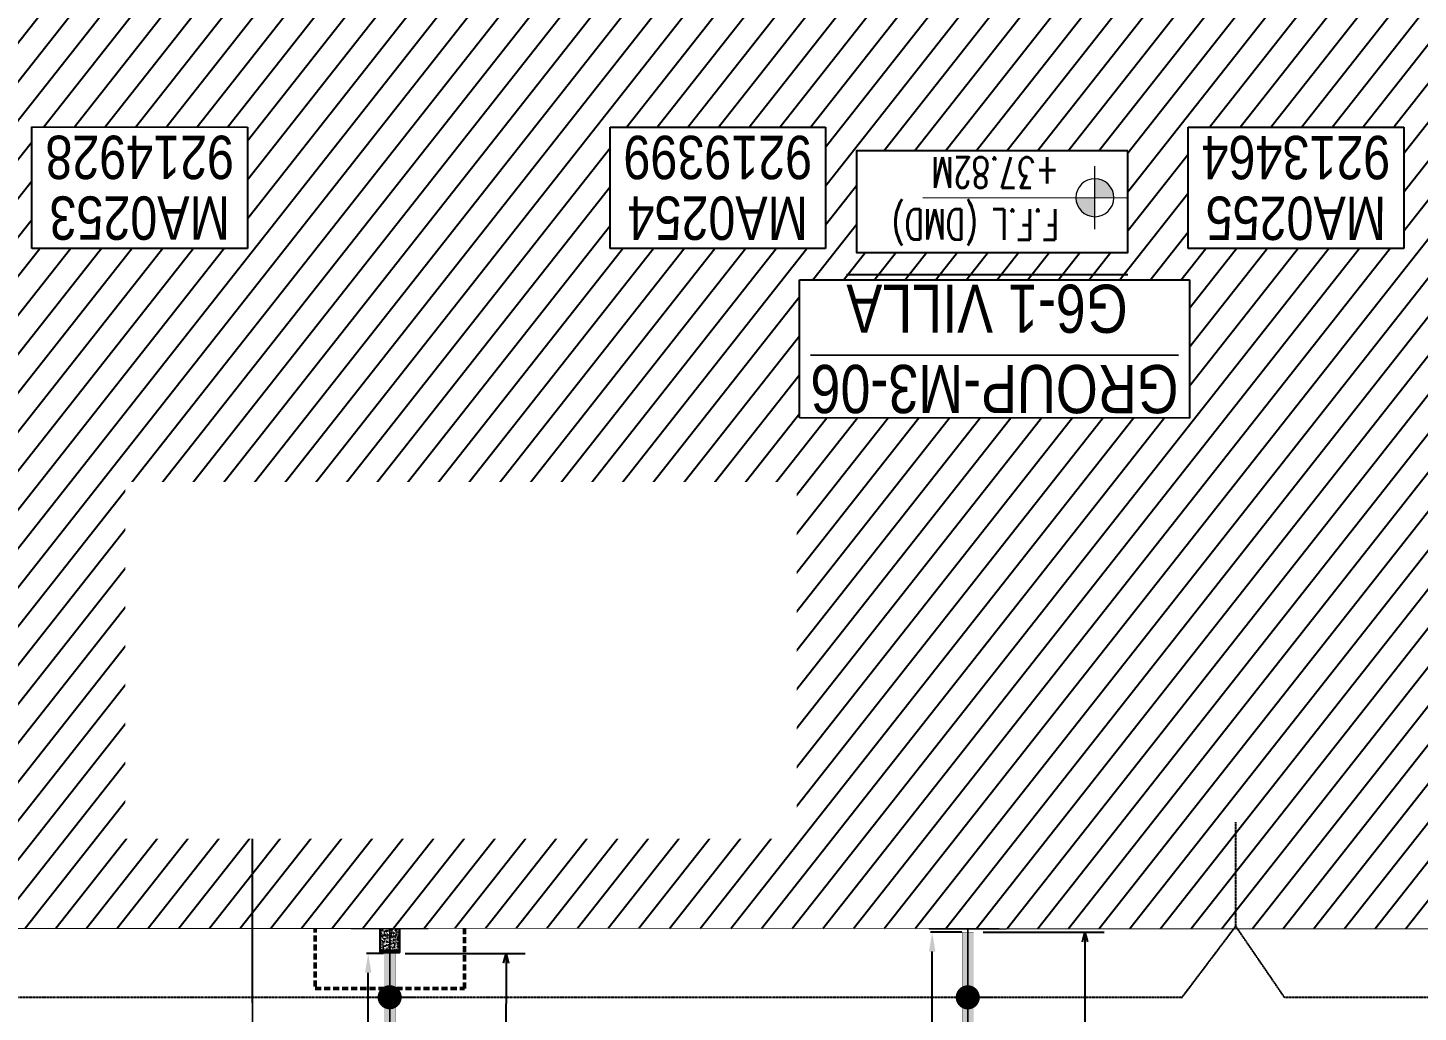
# Model space of a CAD drawing. Header units: centimetres. Extents: x -6122352 to 4157695, y -1694241 to 1947892.
# Drawn here: x 113450 to 127880, y -171113 to -160902 of the extents above; entities that cross this region are included whole.
import ezdxf
from ezdxf.xclip import XClip

# ---------------------------------------------------------------- set-up
doc = ezdxf.new("R2010")
doc.units = ezdxf.units.CM
doc.header["$MEASUREMENT"] = 0
doc.header["$XCLIPFRAME"] = 2
doc.header["$PDMODE"] = 66
doc.header["$PDSIZE"] = 100
for name, pattern in [('DASHED2', [0.375, 0.25, -0.125]), ('XR-AR-MID-SETTING OUT FOR MASTER$0$23585-XR-AR-MID-GROUND FLOOR$0$23261-XR-AR-SI-GF$0$HIDDEN', [0.375, 0.25, -0.125]), ('XR-AR-MID-SETTING OUT FOR MASTER$0$23585-XR-AR-MID-GROUND FLOOR$0$945-4P-1-101-GROUND FLOOR PLAN$0$XR-MIDDLE-GROUND FLOOR PLAN$0$HIDDEN', [9.525, 6.35, -3.175]), ('XR-AR-MID-SETTING OUT FOR MASTER$0$23585-XR-AR-MID-GROUND FLOOR$0$945-4P-1-101-GROUND FLOOR PLAN$0$XR-MIDDLE-GROUND FLOOR PLAN$0$HIDDEN2', [0.1875, 0.125, -0.0625])]:
    doc.linetypes.add(name, pattern=pattern)
for name, color, linetype, lineweight in [('23585-XR-AR-DAMAC PLOT LIMITS$0$1-Mid units', 41, 'Continuous', 5), ('@ Foundations', 4, 'DASHED2', 50), ('A-ANNO-TEXT', 3, 'Continuous', 25), ('XR-AR-MID-SETTING OUT FOR MASTER$0$23585-XR-AR-MID-GROUND FLOOR$0$$A-GLAZ-WNDO', 232, 'Continuous', 9), ('XR-AR-MID-SETTING OUT FOR MASTER$0$23585-XR-AR-MID-GROUND FLOOR$0$$A-WALL', 1, 'Continuous', 5), ('XR-AR-MID-SETTING OUT FOR MASTER$0$23585-XR-AR-MID-GROUND FLOOR$0$A-DOOR-FULL', 1, 'Continuous', 9), ('XR-AR-MID-SETTING OUT FOR MASTER$0$23585-XR-AR-MID-GROUND FLOOR$0$A-EQUP-KITN-PLAN', 202, 'Continuous', 9), ('XR-AR-MID-SETTING OUT FOR MASTER$0$23585-XR-AR-MID-GROUND FLOOR$0$A-FLOR-OVHD', 9, 'XR-AR-MID-SETTING OUT FOR MASTER$0$23585-XR-AR-MID-GROUND FLOOR$0$23261-XR-AR-SI-GF$0$HIDDEN', 15), ('XR-AR-MID-SETTING OUT FOR MASTER$0$23585-XR-AR-MID-GROUND FLOOR$0$A-GLAZ-SILL', 8, 'Continuous', 5), ('XR-AR-MID-SETTING OUT FOR MASTER$0$23585-XR-AR-MID-GROUND FLOOR$0$A-GLAZ-WNDO', 232, 'Continuous', 9), ('XR-AR-MID-SETTING OUT FOR MASTER$0$23585-XR-AR-MID-GROUND FLOOR$0$A-WALL', 7, 'Continuous', 30), ('XR-AR-MID-SETTING OUT FOR MASTER$0$23585-XR-AR-MID-GROUND FLOOR$0$A-WALL-FNSH', 9, 'Continuous', 5), ('XR-AR-MID-SETTING OUT FOR MASTER$0$23585-XR-AR-MID-GROUND FLOOR$0$S-COLS', 51, 'Continuous', 40), ('Xref group 33-41$0$36-TAGLVL', 23, 'Continuous', 9)]:
    doc.layers.add(name, color=color, linetype=linetype, lineweight=lineweight)
for name, color, linetype in [('@MI-REF LAYER', 7, 'Continuous'), ('@MI-TYPE-02', 6, 'Continuous'), ('B_TH_4', 7, 'Continuous'), ('XR-AR-MID-SETTING OUT FOR MASTER$0$23585-XR-AR-MID-GROUND FLOOR$0$A-Flor-Hral', 3, 'Continuous'), ('XR-AR-MID-SETTING OUT FOR MASTER$0$23585-XR-AR-MID-GROUND FLOOR$0$A-Flor-Strs', 1, 'Continuous'), ('XR-AR-MID-SETTING OUT FOR MASTER$0$23585-XR-AR-MID-GROUND FLOOR$0$G-SHAD-20', 251, 'Continuous'), ('XR-AR-MID-SETTING OUT FOR MASTER$0$23585-XR-AR-MID-GROUND FLOOR$0$GS-HATCH-FLOOR TILE', 251, 'Continuous'), ('Xref group 33-41$0$S-LEVELS', 2, 'Continuous'), ('Xref group 33-41$0$TYPICAL NEW PROFILE', 3, 'Continuous')]:
    doc.layers.add(name, color=color, linetype=linetype)
doc.styles.add('JWC 1.50MM', font='GOTHIC.TTF', dxfattribs={"width": 0.8, "height": 1.5})
doc.styles.add('Schueco-BEMSTIL', font='isocpeur.ttf', dxfattribs={"width": 0.9})
doc.styles.add('Xref group 33-41$0$1710 X BOUNDARY WALL OPTION 1$0$Ariel', font='arial.ttf', dxfattribs={"width": 0.8})
doc.styles.add('Xref group 33-41$0$DLT_TEXT', font='romans.shx', dxfattribs={"width": 0.7})
doc.styles.add('Xref group 33-41$0$Overall SOP Plan$0$LAC-609-NG10-1-XREF-GRID-125SC$0$GRID-DIM-NO', font='arial.ttf', dxfattribs={"width": 0.8})
doc.dimstyles.new('JWC - 1.5', dxfattribs={"dimtxt": 1.5, "dimasz": 2, "dimexe": 0.18, "dimexo": 0.06, "dimgap": 0.09, "dimtad": 1, "dimtoh": 1, "dimdec": 0, "dimzin": 0, "dimdsep": 46, "dimtxsty": 'JWC 1.50MM', "dimcen": 0.09, "dimclrd": 1, "dimclre": 1, "dimclrt": 2, "dimadec": 0, "dimazin": 0, "dimtfac": 1, "dimtdec": 0, "dimtofl": 0, "dimtmove": 0, "dimatfit": 3, "dimfxl": 30, "dimtolj": 1, "dimtzin": 0, "dimarcsym": 0})
doc.dimstyles.new('MI- JWC-TXT-2.5 MM', dxfattribs={"dimscale": 1.5, "dimtxt": 2.5, "dimasz": 1, "dimexe": 2, "dimexo": 1, "dimgap": 1, "dimtad": 1, "dimdec": 0, "dimdsep": 46, "dimtxsty": 'Schueco-BEMSTIL', "dimblk": 'OPEN30', "dimcen": 0, "dimdle": 2, "dimclrd": 140, "dimclre": 8, "dimclrt": 40, "dimadec": 0, "dimazin": 2, "dimtfac": 1, "dimtdec": 0, "dimtix": 1, "dimtmove": 2, "dimatfit": 3, "dimldrblk": 'OPEN', "dimfxl": 2, "dimlwd": -1, "dimlwe": -1, "dimarcsym": 0})

# ---------------------------------------------------------------- blocks, each defined once
blk = doc.blocks.new('23585-XR-AR-DAMAC PLOT LIMITS')
at = {"layer": '23585-XR-AR-DAMAC PLOT LIMITS$0$1-Mid units', "color": 251, "true_color": 0x636466}
for points in [[(496603.798, 2768869.659), (496586.103, 2768885.872), (496590.156, 2768890.296), (496607.851, 2768874.082)], [(496599.745, 2768865.235), (496582.049, 2768881.448), (496586.103, 2768885.872), (496603.798, 2768869.659)], [(496595.691, 2768860.811), (496577.996, 2768877.024), (496582.049, 2768881.448), (496599.745, 2768865.235)]]:
    blk.add_lwpolyline(points, close=True, dxfattribs=at)
blk = doc.blocks.new('A$Cf093b529')
at = {"layer": 'A-ANNO-TEXT'}
blk.add_blockref('23585-XR-AR-DAMAC PLOT LIMITS', (-495391.99, -2768603.442), dxfattribs=at)
blk = doc.blocks.new('*U27')
for points in [[(91, 0), (41, 0), (41, 1021), (91, 1021)], [(0, 0), (38, 0), (38, -50), (50, -50), (50, -250), (0, -250)], [(1100, 0), (1062, 0), (1062, -50), (1050, -50), (1050, -250), (1100, -250)]]:
    blk.add_lwpolyline(points, close=True)
at = {"color": 8, "linetype": 'XR-AR-MID-SETTING OUT FOR MASTER$0$23585-XR-AR-MID-GROUND FLOOR$0$945-4P-1-101-GROUND FLOOR PLAN$0$XR-MIDDLE-GROUND FLOOR PLAN$0$HIDDEN2'}
blk.add_arc((41, 0), 1021, 0, 90, dxfattribs=at)
at = {"layer": 'XR-AR-MID-SETTING OUT FOR MASTER$0$23585-XR-AR-MID-GROUND FLOOR$0$A-GLAZ-SILL', "linetype": 'XR-AR-MID-SETTING OUT FOR MASTER$0$23585-XR-AR-MID-GROUND FLOOR$0$945-4P-1-101-GROUND FLOOR PLAN$0$XR-MIDDLE-GROUND FLOOR PLAN$0$HIDDEN2', "ltscale": 3}
blk.add_lwpolyline([(0, 0), (1100, 0), (1100, -250), (0, -250)], close=True, dxfattribs=at)
blk = doc.blocks.new('XR-AR-MID-SETTING OUT FOR MASTER$0$23585-XR-AR-MID-GROUND FLOOR$0$945-4P-1-101-GROUND FLOOR PLAN$0$XR-MIDDLE-GROUND FLOOR PLAN$0$A$C69996ABC')
at = {"layer": 'XR-AR-MID-SETTING OUT FOR MASTER$0$23585-XR-AR-MID-GROUND FLOOR$0$A-FLOR-OVHD', "linetype": 'XR-AR-MID-SETTING OUT FOR MASTER$0$23585-XR-AR-MID-GROUND FLOOR$0$945-4P-1-101-GROUND FLOOR PLAN$0$XR-MIDDLE-GROUND FLOOR PLAN$0$HIDDEN2', "ltscale": 5}
for p, q in [((0, 0.9), (0.1, 0.9)), ((0, 0.9), (0, 0)), ((0, 0), (0.1, 0))]:
    blk.add_line(p, q, dxfattribs=at)
blk.add_lwpolyline([(0.1, 0.85), (0.25, 0.45), (0.1, 0.05)], dxfattribs=at)
at = {"layer": 'XR-AR-MID-SETTING OUT FOR MASTER$0$23585-XR-AR-MID-GROUND FLOOR$0$A-GLAZ-WNDO'}
for p, q in [((0.1, 0.85), (0.1, 0.9)), ((0.1, 0.9), (0.1, 0)), ((0.25, 0.9), (0.25, 0.85)), ((0.25, 0.85), (0.1, 0.85)), ((0.25, 0.85), (0.25, 0.05)), ((0.1, 0), (0.1, 0.05)), ((0.1, 0.05), (0.25, 0.05)), ((0.25, 0), (0.25, 0.05))]:
    blk.add_line(p, q, dxfattribs=at)
for points in [[(0.25, 0.9), (0.1, 0.9)], [(0.1, 0), (0.25, 0)]]:
    blk.add_lwpolyline(points, dxfattribs=at)
blk.add_lwpolyline([(0.25, 0.85), (0.25, 0.05), (0.2, 0.05), (0.2, 0.85)], close=True, dxfattribs=at)
blk = doc.blocks.new('XR-AR-MID-SETTING OUT FOR MASTER$0$23585-XR-AR-MID-GROUND FLOOR$0$945-4P-1-101-GROUND FLOOR PLAN$0$XR-MIDDLE-GROUND FLOOR PLAN$0$A$C446944C1')
at = {"layer": 'XR-AR-MID-SETTING OUT FOR MASTER$0$23585-XR-AR-MID-GROUND FLOOR$0$A-GLAZ-SILL', "color": 252}
blk.add_line((0, 0), (5.2, 0), dxfattribs=at)
for points in [[(2.208, -0.023), (2.208, -0.124), (2.094, -0.074), (2.208, -0.023)], [(2.992, -0.023), (2.992, -0.124), (3.106, -0.074), (2.992, -0.023)]]:
    blk.add_lwpolyline(points, dxfattribs=at)
at = {"layer": 'XR-AR-MID-SETTING OUT FOR MASTER$0$23585-XR-AR-MID-GROUND FLOOR$0$A-GLAZ-WNDO', "color": 252}
for p, q in [((5.2, 0.25), (0, 0.25)), ((0, 0.25), (0, 0)), ((0.05, 0.1), (0.05, 0.25)), ((1.285, 0.25), (1.285, 0.1)), ((1.335, 0.1), (1.335, 0.25)), ((3.865, 0.1), (3.865, 0.25)), ((3.915, 0.25), (3.915, 0.1)), ((5.15, 0.1), (5.15, 0.25)), ((5.2, 0.25), (5.2, 0)), ((0, 0.1), (2.6, 0.1)), ((5.2, 0.1), (2.6, 0.1))]:
    blk.add_line(p, q, dxfattribs=at)
for points in [[(1.285, 0.2), (0.05, 0.2)], [(3.915, 0.2), (5.15, 0.2)]]:
    blk.add_lwpolyline(points, dxfattribs=at)
for points in [[(1.225, 0.04), (1.305, 0.04), (1.305, 0.09), (1.225, 0.09)], [(2.52, 0.04), (1.305, 0.04), (1.305, 0.09), (2.52, 0.09)], [(2.6, 0.04), (2.52, 0.04), (2.52, 0.09), (2.6, 0.09)], [(2.6, 0.04), (2.68, 0.04), (2.68, 0.09), (2.6, 0.09)], [(2.68, 0.04), (3.895, 0.04), (3.895, 0.09), (2.68, 0.09)], [(3.975, 0.04), (3.895, 0.04), (3.895, 0.09), (3.975, 0.09)]]:
    blk.add_lwpolyline(points, close=True, dxfattribs=at)
blk = doc.blocks.new('XR-AR-MID-SETTING OUT FOR MASTER$0$23585-XR-AR-MID-GROUND FLOOR$0$945-4P-1-101-GROUND FLOOR PLAN$0$XR-MIDDLE-GROUND FLOOR PLAN$0$BREAK LINE1')
blk.add_lwpolyline([(648, -6, 0, 0, 0), (101, -6, 16.7, 16.7, 0), (38, -178, 16.7, 16.7, 0), (-87, 166, 16.7, 16.7, 0), (-149, -6, 0, 0, 0), (-912, -6, 0, 0, 0)], format="xyseb")
blk = doc.blocks.new('XR-AR-MID-SETTING OUT FOR MASTER$0$23585-XR-AR-MID-GROUND FLOOR$0$945-4P-1-101-GROUND FLOOR PLAN$0$XR-MIDDLE-GROUND FLOOR PLAN$0$WRFWF')
at = {"layer": 'XR-AR-MID-SETTING OUT FOR MASTER$0$23585-XR-AR-MID-GROUND FLOOR$0$A-FLOR-OVHD', "linetype": 'XR-AR-MID-SETTING OUT FOR MASTER$0$23585-XR-AR-MID-GROUND FLOOR$0$945-4P-1-101-GROUND FLOOR PLAN$0$XR-MIDDLE-GROUND FLOOR PLAN$0$HIDDEN', "ltscale": 0.1}
for p, q in [((9250, 14090), (9250, 9909)), ((10350, 14089), (9250, 14089)), ((10350, 13809), (9250, 13809)), ((10350, 13529), (9250, 13529)), ((10350, 13249), (9250, 13249)), ((10350, 12969), (9250, 12969)), ((10350, 12689), (9250, 12689)), ((10350, 12409), (9250, 12409)), ((10350, 12129), (9250, 12129)), ((10350, 11849), (9250, 11849)), ((10350, 11569), (9250, 11569)), ((10350, 11289), (9250, 11289)), ((10350, 11009), (9250, 11009)), ((10350, 11009), (10350, 9909)), ((10350, 9909), (9250, 9909))]:
    blk.add_line(p, q, dxfattribs=at)
blk.add_lwpolyline([(10350, 14370), (10350, 11009)], dxfattribs=at)
blk = doc.blocks.new('XR-AR-MID-SETTING OUT FOR MASTER$0$23585-XR-AR-MID-GROUND FLOOR$0$945-4P-1-101-GROUND FLOOR PLAN$0$XR-MIDDLE-GROUND FLOOR PLAN$0$ASDASDASD')
blk.add_wipeout([(-42428, 24502), (-42278, 24502), (-42278, 24052), (-42428, 24052)])
blk.add_hatch(color=256).paths.add_polyline_path([(-42428, 24502), (-42278, 24502), (-42428, 24052)])
for p, q in [((-42278, 24502), (-42428, 24502)), ((-42428, 24502), (-42428, 24052)), ((-42428, 24052), (-42278, 24502)), ((-42278, 24052), (-42278, 24502)), ((-42428, 24052), (-42278, 24052))]:
    blk.add_line(p, q)
blk = doc.blocks.new('*U130')
for points in [[(91, 0), (41, 0), (41, 1021), (91, 1021)], [(0, 0), (38, 0), (38, -50), (50, -50), (50, -122), (0, -122)], [(1100, 0), (1062, 0), (1062, -50), (1050, -50), (1050, -122), (1100, -122)]]:
    blk.add_lwpolyline(points, close=True)
at = {"color": 8, "linetype": 'XR-AR-MID-SETTING OUT FOR MASTER$0$23585-XR-AR-MID-GROUND FLOOR$0$945-4P-1-101-GROUND FLOOR PLAN$0$XR-MIDDLE-GROUND FLOOR PLAN$0$HIDDEN2'}
blk.add_arc((41, 0), 1021, 0, 90, dxfattribs=at)
at = {"layer": 'XR-AR-MID-SETTING OUT FOR MASTER$0$23585-XR-AR-MID-GROUND FLOOR$0$A-GLAZ-SILL', "linetype": 'XR-AR-MID-SETTING OUT FOR MASTER$0$23585-XR-AR-MID-GROUND FLOOR$0$945-4P-1-101-GROUND FLOOR PLAN$0$XR-MIDDLE-GROUND FLOOR PLAN$0$HIDDEN2', "ltscale": 3}
blk.add_lwpolyline([(0, 0), (1100, 0), (1100, -122), (0, -122)], close=True, dxfattribs=at)
blk = doc.blocks.new('XR-AR-MID-SETTING OUT FOR MASTER$0$23585-XR-AR-MID-GROUND FLOOR$0$A$C08698786')
at = {"layer": 'XR-AR-MID-SETTING OUT FOR MASTER$0$23585-XR-AR-MID-GROUND FLOOR$0$S-COLS', "color": 252, "lineweight": 30}
for points in [[(5900, 19473), (5900, 18773), (6100, 18773), (6100, 19473)], [(-100, 18728), (-100, 17728), (100, 17728), (100, 18728)], [(-100, 16145), (-100, 14945), (100, 14945), (100, 16145)], [(5900, 15688), (5900, 14688), (6100, 14688), (6100, 15688)], [(5900, 11147), (5900, 9747), (6100, 9747), (6100, 11147)]]:
    blk.add_lwpolyline(points, close=True, dxfattribs=at)
blk = doc.blocks.new('XR-AR-MID-SETTING OUT FOR MASTER')
h = blk.add_hatch()
h.set_pattern_fill('AR-CONC', color=8, scale=0.2, angle=90)
h.set_pattern_definition([(140, (-1262400.084, -115249.566), (3.1878171, 36.4369338), [3.81, -41.91]), (85, (-1262400.084, -115249.566), (-38.211369, -7.0486843), [3.048, -33.5281168]), (190.4514447, (-1262399.82, -115246.53), (-35.0235504, 29.3882494), [3.2380018, -35.6180489]), (136.1842, (-1262410.244, -115249.566), (8.4084656, 54.2158082), [5.715, -62.865]), (186.6355576, (-1262409.543, -115245.05), (-49.485225, 47.4808268), [4.8570046, -53.4271216]), (81.184151, (-1262410.244, -115249.566), (-49.485225, 47.4808268), [4.5719934, -50.2919464]), (111, (-1262407.704, -115244.486), (20.45303964, 30.32287825), [3.81, -41.91]), (56, (-1262407.704, -115244.486), (-36.8375932, 12.3604057), [3.048, -33.528]), (161.451445, (-1262406, -115241.96), (-16.3845538, 42.6832839), [3.2380018, -35.6179875]), (127.5, (-1262400.084, -115249.566), (-16.91100777, 0.61772065), [0, -33.1216, 0, -34.036, 0, -33.655]), (97.5, (-1262400.084, -115249.566), (-20.03611496, 13.3639325), [0, -19.4056, 0, -32.3596, 0, -12.827]), (57.5, (-1262400.084, -115260.894), (1.1457488, 27.11811903), [0, -12.7, 0, -39.624, 0, -52.578]), (47.5, (-1262400.084, -115265.974), (-5.0852982, 29.62583628), [0, -16.51, 0, -26.3144, 0, -37.338])])
h.paths.add_polyline_path([(6000, 19703), (5900, 19703), (5900, 19473), (6000, 19473)])
h.paths.add_polyline_path([(6100, 19703), (6000, 19703), (6000, 19473), (6100, 19473)])
for points in [[(6100, 19703), (6100, 19723), (5900, 19723), (5900, 19703)], [(5900, 19473), (5900, 19703), (6100, 19703), (6100, 19473)]]:
    blk.add_lwpolyline(points)
at = {"layer": 'XR-AR-MID-SETTING OUT FOR MASTER$0$23585-XR-AR-MID-GROUND FLOOR$0$A-EQUP-KITN-PLAN', "color": 8}
for p, q in [((3900, 15203), (5500, 15203)), ((3900, 14953), (3900, 15203)), ((5500, 14953), (5500, 15203)), ((3500, 14253), (5300, 14253)), ((5300, 12103), (5300, 14253)), ((4405, 12103), (5300, 12103)), ((4405, 11503), (4405, 12103))]:
    blk.add_line(p, q, dxfattribs=at)
at = {"layer": 'XR-AR-MID-SETTING OUT FOR MASTER$0$23585-XR-AR-MID-GROUND FLOOR$0$A-Flor-Hral', "color": 8}
blk.add_lwpolyline([(100, 14903), (2090, 14903), (2090, 14853), (100, 14853)], dxfattribs=at)
at = {"layer": 'XR-AR-MID-SETTING OUT FOR MASTER$0$23585-XR-AR-MID-GROUND FLOOR$0$A-FLOR-OVHD', "color": 8, "linetype": 'XR-AR-MID-SETTING OUT FOR MASTER$0$23585-XR-AR-MID-GROUND FLOOR$0$23261-XR-AR-SI-GF$0$HIDDEN', "ltscale": 5}
for p, q in [((5500, 14953), (3900, 14953)), ((3900, 14853), (5500, 14853)), ((5580, 12103), (5580, 14853)), ((3400, 14153), (3400, 12203)), ((3500, 12203), (3500, 14153)), ((5900, 12003), (5400, 11503)), ((5400, 12003), (5900, 11503))]:
    blk.add_line(p, q, dxfattribs=at)
blk.add_lwpolyline([(2750, 12003), (3250, 12003), (3250, 11503), (2750, 11503)], close=True, dxfattribs=at)
for points in [[(2750, 12003), (3250, 11503)], [(2750, 11503), (3250, 12003)]]:
    blk.add_lwpolyline(points, dxfattribs=at)
at = {"layer": 'XR-AR-MID-SETTING OUT FOR MASTER$0$23585-XR-AR-MID-GROUND FLOOR$0$A-Flor-Strs', "color": 8}
for p, q in [((2040, 14953), (100, 14953)), ((1200, 14953), (1200, 14903)), ((1480, 14953), (1480, 14903)), ((1760, 14953), (1760, 14903)), ((2040, 14953), (2040, 14903)), ((1200, 14853), (1200, 13953)), ((1480, 14853), (1480, 13953)), ((1760, 14853), (1760, 13953)), ((2040, 14853), (2040, 13953)), ((1100, 13853), (100, 13853)), ((1200, 13853), (1200, 13573)), ((1480, 13903), (1480, 13853)), ((1760, 13903), (1760, 13853)), ((2040, 13903), (2040, 13853)), ((1100, 13573), (100, 13573)), ((1200, 13573), (1150, 13573))]:
    blk.add_line(p, q, dxfattribs=at)
blk.add_lwpolyline([(1200, 13903), (1200, 13853), (1150, 13853)], dxfattribs=at)
at = {"layer": 'XR-AR-MID-SETTING OUT FOR MASTER$0$23585-XR-AR-MID-GROUND FLOOR$0$A-Flor-Strs', "color": 8, "const_width": 15}
blk.add_lwpolyline([(455, 13685), (650, 13573), (845, 13685)], dxfattribs=at)
at = {"layer": 'XR-AR-MID-SETTING OUT FOR MASTER$0$23585-XR-AR-MID-GROUND FLOOR$0$A-Flor-Strs', "color": 8}
blk.add_circle((2040, 14403), 45, dxfattribs=at)
at = {"layer": 'XR-AR-MID-SETTING OUT FOR MASTER$0$23585-XR-AR-MID-GROUND FLOOR$0$A-WALL', "color": 8}
for points in [[(100, 19473), (400, 19473), (400, 19223), (100, 19223)], [(5900, 19473), (6100, 19473), (6100, 5500), (5900, 5500), (5900, 14853), (5500, 14853), (5500, 14953), (5900, 14953)], [(5600, 19473), (5900, 19473), (5900, 19223), (5600, 19223)], [(3900, 14853), (3900, 14953), (3400, 14953), (3400, 14153), (3500, 14153), (3500, 14853)], [(3400, 12203), (3500, 12203), (3500, 11503), (4400, 11503), (4400, 11253), (3650, 11253), (3650, 11028), (3400, 11028)]]:
    blk.add_lwpolyline(points, close=True, dxfattribs=at)
for points in [[(3500, 14853), (3400, 14853)], [(5700, 12003), (5900, 12003), (5900, 12103), (5300, 12103), (5300, 11503), (5300, 11503), (5300, 11253), (5900, 11253), (5900, 11503), (5400, 11503), (5400, 12003), (5700, 12003)], [(2100, 11050), (2100, 10950)]]:
    blk.add_lwpolyline(points, dxfattribs=at)
at = {"layer": 'XR-AR-MID-SETTING OUT FOR MASTER$0$23585-XR-AR-MID-GROUND FLOOR$0$A-WALL-FNSH', "color": 8}
for points in [[(2080, 10930), (120, 10930), (120, 8973), (1100, 8973), (1100, 8953)], [(2100, 9950), (2080, 9950), (2080, 10930)]]:
    blk.add_lwpolyline(points, dxfattribs=at)
at = {"layer": 'XR-AR-MID-SETTING OUT FOR MASTER$0$23585-XR-AR-MID-GROUND FLOOR$0$$A-GLAZ-WNDO', "color": 8, "xscale": -1000, "yscale": 1000, "zscale": 1000}
blk.add_blockref('XR-AR-MID-SETTING OUT FOR MASTER$0$23585-XR-AR-MID-GROUND FLOOR$0$945-4P-1-101-GROUND FLOOR PLAN$0$XR-MIDDLE-GROUND FLOOR PLAN$0$A$C446944C1', (5600, 19223), dxfattribs=at)
at = {"layer": 'XR-AR-MID-SETTING OUT FOR MASTER$0$23585-XR-AR-MID-GROUND FLOOR$0$$A-GLAZ-WNDO', "color": 8, "xscale": 1000.000000000049, "yscale": 1000.000000000049, "zscale": 1000.000000000049, "rotation": 90}
blk.add_blockref('XR-AR-MID-SETTING OUT FOR MASTER$0$23585-XR-AR-MID-GROUND FLOOR$0$945-4P-1-101-GROUND FLOOR PLAN$0$XR-MIDDLE-GROUND FLOOR PLAN$0$A$C69996ABC', (5300, 11253), dxfattribs=at)
at = {"layer": 'XR-AR-MID-SETTING OUT FOR MASTER$0$23585-XR-AR-MID-GROUND FLOOR$0$$A-WALL', "color": 8}
blk.add_blockref('XR-AR-MID-SETTING OUT FOR MASTER$0$23585-XR-AR-MID-GROUND FLOOR$0$945-4P-1-101-GROUND FLOOR PLAN$0$XR-MIDDLE-GROUND FLOOR PLAN$0$WRFWF', (-9150, -797), dxfattribs=at)
at = {"layer": 'XR-AR-MID-SETTING OUT FOR MASTER$0$23585-XR-AR-MID-GROUND FLOOR$0$A-DOOR-FULL', "color": 8, "xscale": 0.8181820445283869, "yscale": 0.8181820445283869, "zscale": 0.8181820445283869, "rotation": 90}
blk.add_blockref('*U130', (2100, 11150), dxfattribs=at)
at = {"layer": 'XR-AR-MID-SETTING OUT FOR MASTER$0$23585-XR-AR-MID-GROUND FLOOR$0$A-DOOR-FULL', "color": 8, "rotation": 90}
blk.add_blockref('*U27', (3400, 9928), dxfattribs=at)
at = {"layer": 'XR-AR-MID-SETTING OUT FOR MASTER$0$23585-XR-AR-MID-GROUND FLOOR$0$A-FLOR-OVHD', "color": 8, "linetype": 'XR-AR-MID-SETTING OUT FOR MASTER$0$23585-XR-AR-MID-GROUND FLOOR$0$23261-XR-AR-SI-GF$0$HIDDEN', "ltscale": 5, "xscale": -0.9999999999999997, "rotation": 194.2810957359752}
blk.add_blockref('XR-AR-MID-SETTING OUT FOR MASTER$0$23585-XR-AR-MID-GROUND FLOOR$0$945-4P-1-101-GROUND FLOOR PLAN$0$XR-MIDDLE-GROUND FLOOR PLAN$0$BREAK LINE1', (675, 13433), dxfattribs=at)
at = {"layer": 'XR-AR-MID-SETTING OUT FOR MASTER$0$23585-XR-AR-MID-GROUND FLOOR$0$G-SHAD-20', "color": 8}
blk.add_blockref('XR-AR-MID-SETTING OUT FOR MASTER$0$23585-XR-AR-MID-GROUND FLOOR$0$945-4P-1-101-GROUND FLOOR PLAN$0$XR-MIDDLE-GROUND FLOOR PLAN$0$ASDASDASD', (44478, -10850), dxfattribs=at)
at = {"layer": 'XR-AR-MID-SETTING OUT FOR MASTER$0$23585-XR-AR-MID-GROUND FLOOR$0$A-Flor-Hral', "color": 8}
blk.add_lwpolyline([(1150, 13560), (1150, 13903), (2090, 13903), (2090, 13953), (1100, 13953), (1100, 13548)], dxfattribs=at)
at = {"layer": 'XR-AR-MID-SETTING OUT FOR MASTER$0$23585-XR-AR-MID-GROUND FLOOR$0$A-Flor-Strs', "color": 8}
blk.add_lwpolyline([(650, 13573), (650, 14403), (2040, 14403)], dxfattribs=at)
at = {"layer": 'XR-AR-MID-SETTING OUT FOR MASTER$0$23585-XR-AR-MID-GROUND FLOOR$0$A-WALL', "color": 8}
for points in [[(100, 19473), (-100, 19473), (-100, 5500), (100, 5500), (100, 8850), (1100, 8850), (1100, 8950), (100, 8950), (100, 10950), (2100, 10950), (2100, 9950), (2200, 9950), (2200, 11150), (2100, 11150), (2100, 11050), (100, 11050)], [(2200, 13653), (2200, 13653), (2200, 13853), (1200, 13853), (1200, 13753), (1850, 13753), (1850, 13103), (2100, 13103), (2100, 12653), (1950, 12653), (1950, 12552), (2100, 12552), (2100, 12050), (2200, 12050), (2200, 13203), (2050, 13203), (2050, 13653), (2200, 13653)], [(1950, 13203), (2000, 13203), (2000, 13653), (1950, 13653)]]:
    blk.add_lwpolyline(points, close=True, dxfattribs=at)
at = {"layer": 'XR-AR-MID-SETTING OUT FOR MASTER$0$23585-XR-AR-MID-GROUND FLOOR$0$GS-HATCH-FLOOR TILE', "color": 8}
blk.add_blockref('XR-AR-MID-SETTING OUT FOR MASTER$0$23585-XR-AR-MID-GROUND FLOOR$0$A$C08698786', (0, 0), dxfattribs=at)
blk = doc.blocks.new('MID UNIT')
at = {"xscale": 0.001, "yscale": 0.001, "zscale": 0.001}
blk.add_blockref('XR-AR-MID-SETTING OUT FOR MASTER', (0, 0), dxfattribs=at)
blk = doc.blocks.new('TH_4')
at = {"xscale": -1}
for p in [(495814.305, 2769130.514), (495826.305, 2769130.514)]:
    blk.add_blockref('MID UNIT', p, dxfattribs=at)
blk.add_blockref('MID UNIT', (495814.305, 2769130.514))
blk = doc.blocks.new('23585-XR-AR-MALDIVE-3$0$TH_4')
at = {"layer": 'B_TH_4', "xscale": 1.000039184446315, "yscale": 1.000039184446315, "zscale": 1.000039184446315}
blk.add_blockref('TH_4', (-19.427, -108.507), dxfattribs=at)
at = {"layer": '@ Foundations', "linetype": 'DASHED2', "ltscale": 0.25}
for points in [[(495819.53, 2769148.562), (495821.08, 2769148.562), (495821.08, 2769150.612), (495819.53, 2769150.612)], [(495813.281, 2769147.567), (495815.331, 2769147.567), (495815.331, 2769149.917), (495813.281, 2769149.917)], [(495812.956, 2769144.71), (495815.656, 2769144.71), (495815.656, 2769147.21), (495812.956, 2769147.21)], [(495819.33, 2769144.433), (495821.28, 2769144.433), (495821.28, 2769146.983), (495819.33, 2769146.983)], [(495819.13, 2769139.687), (495821.48, 2769139.687), (495821.48, 2769142.637), (495819.13, 2769142.637)]]:
    blk.add_lwpolyline(points, close=True, dxfattribs=at)
blk = doc.blocks.new('Xref group 33-41$0$LVL  ATTR')
at = {"color": 7}
blk.add_wipeout([(-0.337, 0.384), (1.897, 0.384), (1.897, -0.45), (-0.337, -0.45)], dxfattribs=at)
at = {"layer": 'Xref group 33-41$0$36-TAGLVL', "extrusion": (-4.88814e-07, 1.40652e-17, 1)}
h = blk.add_hatch(color=252, dxfattribs=at)
h.paths.add_polyline_path([(-0.065, 0.156, 0.414214), (-0.222, 0), (-0.065, 0)])
h.paths.add_polyline_path([(0.091, 0), (-0.065, 0), (-0.065, -0.156, 0.414214)])
for p, q in [((-0.065, -0.26), (-0.065, 0.26)), ((1.351, 0, 0), (-0.325, 0, 0))]:
    blk.add_line(p, q, dxfattribs=at)
blk.add_circle((-0.065, 0, 0), 0.156, dxfattribs=at)
at = {"layer": 'Xref group 33-41$0$S-LEVELS', "color": 1}
blk.add_lwpolyline([(-0.337, 0.384), (1.897, 0.384), (1.897, -0.45), (-0.337, -0.45)], close=True, dxfattribs=at)
at = {"layer": 'Xref group 33-41$0$TYPICAL NEW PROFILE', "color": 3, "style": 'Xref group 33-41$0$DLT_TEXT', "width": 0.7}
for tag, p in [('+0.00M', (0.241, 0.067, 0)), ('S.S.L', (0.241, -0.345, 0))]:
    blk.add_attdef(tag, p, '', height=0.25, dxfattribs=at)
blk = doc.blocks.new('_Dot')
at = {"color": 0, "linetype": 'ByBlock', "lineweight": -2}
blk.add_line((-0.5, 0), (-1, 0), dxfattribs=at)
at = {"color": 0, "linetype": 'ByBlock', "const_width": 0.5}
blk.add_lwpolyline([(-0.25, 0, 1), (0.25, 0, 1)], format="xyb", close=True, dxfattribs=at)
blk = doc.blocks.new('_Open30')
at = {"color": 0, "linetype": 'ByBlock', "lineweight": -2}
for p, q in [((-1, 0.27), (0, 0)), ((0, 0), (-1, -0.27)), ((0, 0), (-1, 0))]:
    blk.add_line(p, q, dxfattribs=at)
blk = doc.blocks.new('*D3673')
at = {"layer": '@MI-TYPE-02', "color": 8, "transparency": 16777216}
for p, q in [((-4199, -262), (-4199, -1507)), ((-11, -261), (-11, -1507))]:
    blk.add_line(p, q, dxfattribs=at)
at = {"layer": '@MI-TYPE-02', "color": 140, "transparency": 16777216}
blk.add_line((-111, -1307), (-4099, -1307), dxfattribs=at)
at = {"layer": 'Defpoints', "color": 0, "transparency": 16777216}
for p in [(-4199, -162), (-11, -161), (-4199, -1307)]:
    blk.add_point(p, dxfattribs=at)
at = {"layer": '@MI-TYPE-02', "color": 140, "transparency": 16777216, "xscale": 100, "yscale": 100, "zscale": 100, "rotation": 180}
blk.add_blockref('_Open30', (-4199, -1307), dxfattribs=at)
at = {"layer": '@MI-TYPE-02', "color": 140, "transparency": 16777216, "xscale": 100, "yscale": 100, "zscale": 100}
blk.add_blockref('_Open30', (-11, -1307), dxfattribs=at)
at = {"layer": '@MI-TYPE-02', "color": 40, "transparency": 16777216, "insert": (-2105, -1082), "char_height": 250, "attachment_point": 5, "style": 'Schueco-BEMSTIL'}
blk.add_mtext('4188', dxfattribs=at)
blk = doc.blocks.new('_Open')
at = {"color": 0, "linetype": 'ByBlock', "lineweight": -2}
for p, q in [((-1, 0.2), (0, 0)), ((-1, -0.2), (0, 0)), ((0, 0), (-1, 0))]:
    blk.add_line(p, q, dxfattribs=at)
blk = doc.blocks.new('*D3676')
at = {"layer": '@MI-TYPE-02', "color": 8, "transparency": 16777216}
for p, q in [((-4208, -6262), (-4208, -7516)), ((210, -6260), (210, -7516))]:
    blk.add_line(p, q, dxfattribs=at)
at = {"layer": '@MI-TYPE-02', "color": 140, "transparency": 16777216}
blk.add_line((110, -7316), (-4108, -7316), dxfattribs=at)
at = {"layer": 'Defpoints', "color": 0, "transparency": 16777216}
for p in [(-4208, -6162), (210, -6160), (-4208, -7316)]:
    blk.add_point(p, dxfattribs=at)
at = {"layer": '@MI-TYPE-02', "color": 140, "transparency": 16777216, "xscale": 100, "yscale": 100, "zscale": 100, "rotation": 180}
blk.add_blockref('_Open30', (-4208, -7316), dxfattribs=at)
at = {"layer": '@MI-TYPE-02', "color": 140, "transparency": 16777216, "xscale": 100, "yscale": 100, "zscale": 100}
blk.add_blockref('_Open30', (210, -7316), dxfattribs=at)
at = {"layer": '@MI-TYPE-02', "color": 40, "transparency": 16777216, "insert": (-1999, -7091), "char_height": 250, "attachment_point": 5, "style": 'Schueco-BEMSTIL'}
blk.add_mtext('4418', dxfattribs=at)
blk = doc.blocks.new('*D3672')
at = {"color": 1, "lineweight": -2, "transparency": 16777216}
for p, q in [((-2110, -96), (-2110, 141)), ((-1910, 123), (-211, 123)), ((-11, -37), (-11, 141))]:
    blk.add_line(p, q, dxfattribs=at)
at = {"color": 1, "transparency": 16777216}
for points in [[(-1910, 157), (-1910, 90), (-2110, 123)], [(-211, 157), (-211, 90), (-11, 123)]]:
    blk.add_solid(points, dxfattribs=at)
at = {"layer": 'Defpoints', "color": 0, "transparency": 16777216}
for p in [(-11, 123), (-2110, -102), (-11, -43)]:
    blk.add_point(p, dxfattribs=at)
at = {"color": 2, "transparency": 16777216, "insert": (-1061, 211), "char_height": 150, "attachment_point": 5, "style": 'JWC 1.50MM'}
blk.add_mtext('\\A1;2099', dxfattribs=at)
blk = doc.blocks.new('*D3677')
at = {"color": 1, "lineweight": -2, "transparency": 16777216}
for p, q in [((-2009, -6037), (-2009, -5712)), ((-1809, -5730), (10, -5730)), ((210, -6037), (210, -5712))]:
    blk.add_line(p, q, dxfattribs=at)
at = {"color": 1, "transparency": 16777216}
for points in [[(-1809, -5697), (-1809, -5764), (-2009, -5730)], [(10, -5697), (10, -5764), (210, -5730)]]:
    blk.add_solid(points, dxfattribs=at)
at = {"layer": 'Defpoints', "color": 0, "transparency": 16777216}
for p in [(210, -5730), (-2009, -6043), (210, -6043)]:
    blk.add_point(p, dxfattribs=at)
at = {"color": 2, "transparency": 16777216, "insert": (-899, -5643), "char_height": 150, "attachment_point": 5, "style": 'JWC 1.50MM'}
blk.add_mtext('\\A1;2220', dxfattribs=at)
blk = doc.blocks.new('G6-Partition Walls')
at = {"layer": '@MI-TYPE-02'}
h = blk.add_hatch(color=256, dxfattribs=at)
h.dxf.hatch_style = 1
h.paths.add_polyline_path([(-11.1, -41), (-11.1, -161), (-4199.3, -161.9), (-4199.4, -41.9)])
h.paths.add_polyline_path([(210.5, -6040.2), (210.5, -6160.2), (-4207.6, -6161.7), (-4207.6, -6041.7)])
h.paths.add_polyline_path([(-11.1, -12160.7), (-11, -12040.7), (-4199.3, -12039.9), (-4199.4, -12159.9)])
h.paths.add_polyline_path([(-90.3, -18160.9), (-90.2, -18040.9), (-4206.7, -18040), (-4206.7, -18160)])
at = {"layer": '@MI-TYPE-02', "const_width": 2.5}
for points in [[(-11.1, -41), (-11.1, -161), (-4199.3, -161.9), (-4199.4, -41.9)], [(210.5, -6040.2), (210.5, -6160.2), (-4207.6, -6161.7), (-4207.6, -6041.7)]]:
    blk.add_lwpolyline(points, close=True, dxfattribs=at)
at = {"color": 94}
for base, p1, p2, picture, middle in [((-11.1, 123.3), (-2110.2, -102.4), (-11.1, -42.8), '*D3672', (-1060.7, 211.1)), ((210.4879, -5730.4762), (-2009.0316, -6042.545), (210.4879, -6043.3552), '*D3677', (-899.2719, -5642.7032))]:
    dim = blk.add_linear_dim(base=base, p1=p1, p2=p2, dimstyle='JWC - 1.5', dxfattribs=at)
    dim.commit()
    dim.dimension.update_dxf_attribs({"geometry": picture, "text_midpoint": middle})
at = {"layer": '@MI-TYPE-02'}
for base, p1, p2, picture, middle in [((-4199.3, -1307.3), (-11.1, -161), (-4199.3, -161.9), '*D3673', (-2105.2, -1082.3)), ((-4207.6, -7315.9), (210.5, -6160.2), (-4207.6, -6161.7), '*D3676', (-1998.5, -7090.9))]:
    dim = blk.add_linear_dim(base=base, p1=p1, p2=p2, dimstyle='MI- JWC-TXT-2.5 MM', dxfattribs=at)
    dim.commit()
    dim.dimension.update_dxf_attribs({"geometry": picture, "text_midpoint": middle})

msp = doc.modelspace()

# ---------------------------------------------------------------- block references
at = {"layer": '@MI-REF LAYER', "xscale": 1000, "yscale": 1000, "zscale": 1000, "rotation": 312.4882903633292}
msp.add_blockref('A$Cf093b529', (-891608.73293, 539022.72011), dxfattribs=at)

# ---------------------------------------------------------------- next in the draw order: block references
at = {"layer": '@MI-REF LAYER'}
ref = msp.add_blockref('23585-XR-AR-MALDIVE-3$0$TH_4', (496430283.61092, 2768891468.8053), dxfattribs=dict(at, xscale=1000, yscale=1000, zscale=1000, rotation=179.9898040385197))
XClip(ref).set_block_clipping_path([(495835.3956326358, 2769154.4543538112), (495826.293721729, 2769154.4143473404), (495820.2937174509, 2769154.414309849), (495814.2938501886, 2769154.4141248981), (495808.2939881049, 2769154.4142225217), (495802.2938479525, 2769154.4143324895), (495793.3574549216, 2769154.4546722355), (495793.3584157182, 2769130.5148845995), (495835.3955683028, 2769130.5152833732)])

# ---------------------------------------------------------------- next in the draw order: block references
at = {"layer": '@MI-REF LAYER', "extrusion": (5.28805e-12, -6.92406e-09, 1), "xscale": 250, "yscale": 250, "zscale": 250, "rotation": 180.0886329981475}
for p in [(117205.73731, -170957.86449, -22.45904), (123205.5148, -170958.74722, -22.45904)]:
    msp.add_blockref('_Dot', p, dxfattribs=at)

# ---------------------------------------------------------------- next in the draw order: wipeouts: each hides what was drawn before it
at = {"color": 10}
msp.add_wipeout([(105060.11993, -156266.72496), (105057.81469, -170540.55621), (111306.18858, -170545.8622), (111306.19658, -170241.03851), (135107.63036, -170246.34128), (135107.57705, -170545.91982), (141357.68805, -170547.03205), (141359.76436, -156273.18459), (105060.12072, -156262.26418)], dxfattribs=at).dxf.layer = '@MI-REF LAYER'

# ---------------------------------------------------------------- next in the draw order: hatches: boundary and pattern name
at = {"layer": '@MI-REF LAYER', "transparency": 33554508}
h = msp.add_hatch(dxfattribs=at)
h.set_pattern_fill('ANSI31', color=256, scale=2000, angle=186.72236)
h.paths.add_polyline_path([(105060.12072, -156262.26427), (105056.03208, -170540.55592), (111306.19223, -170541.56533), (111306.44746, -170241.00836), (135107.37943, -170246.34122), (135107.2778, -170545.9036), (141357.68805, -170547.01591), (141359.83891, -156273.18461)])

# ---------------------------------------------------------------- next in the draw order: linework, layer by layer
at = {"layer": '@MI-REF LAYER', "const_width": 5}
msp.add_lwpolyline([(105060.12072, -156262.26427), (105056.03208, -170540.55592), (111306.19223, -170541.56533), (111306.44746, -170241.00836), (135107.37943, -170246.34122), (135107.2778, -170545.9036), (141357.68805, -170547.01591), (141359.83891, -156273.18461)], close=True, dxfattribs=at)
at = {"layer": '@MI-REF LAYER', "linetype": 'DASHED2', "extrusion": (3.92215e-12, 7.46019e-09, 1)}
for points, elevation in [([(125987.51071, -170221.46854), (125988.07016, -169140.50718)], -22.46151), ([(111206.98952, -170955.61825), (125430.58276, -170958.14789), (125987.51071, -170221.46854)], -22.4615), ([(135207.00582, -170963.80336), (126492.59251, -170958.69753), (125987.51071, -170221.46854)], -22.4615)]:
    msp.add_lwpolyline(points, dxfattribs=dict(at, elevation=elevation))

# ---------------------------------------------------------------- next in the draw order: block references
at = {"layer": '@MI-TYPE-02', "rotation": 89.9898100330467}
msp.add_blockref('G6-Partition Walls', (117106.21089, -170493.08045), dxfattribs=at)

# ---------------------------------------------------------------- next in the draw order: block references
at = {"layer": '@MI-REF LAYER', "color": 7}
ref = msp.add_blockref('Xref group 33-41$0$LVL  ATTR', (124442.79619, -162664.38515, -118.18661), dxfattribs=dict(at, xscale=-1261.776681587609, yscale=1261.776681587609, zscale=1261.776681587609, rotation=359.9895907056759))
ref.add_attrib('S.S.L', 'F.F.L (DMD)', (124151.11876, -162784.53812, -118.36795), dxfattribs={"layer": 'Xref group 33-41$0$TYPICAL NEW PROFILE', "color": 3, "height": 315.4441704, "rotation": 179.989593897, "style": 'Xref group 33-41$0$DLT_TEXT', "width": 0.7})
ref.add_attrib('+0.00M', '+37.82M ', (124153.88732, -162245.33663, -118.36795), dxfattribs={"layer": 'Xref group 33-41$0$TYPICAL NEW PROFILE', "color": 3, "height": 315.44417, "rotation": 179.989593897, "style": 'Xref group 33-41$0$DLT_TEXT', "width": 0.7})

# ---------------------------------------------------------------- next in the draw order: texts
at = {"layer": '@MI-REF LAYER', "color": 7, "char_height": 450, "width": 2056.8768806, "attachment_point": 1, "rotation": 179.989162845, "line_spacing_factor": 0.839439, "style": 'Xref group 33-41$0$Overall SOP Plan$0$LAC-609-NG10-1-XREF-GRID-125SC$0$GRID-DIM-NO', "bg_fill": 19, "box_fill_scale": 1.2, "bg_fill_color": 256, "bg_fill_transparency": 0}
for s, insert in [('\\pxqc;MA0253\\P9214928', (115639.73344, -163101.13743, -157.46104)), ('\\pxqc;MA0254\\P9219399', (121639.70287, -163102.16765, -157.46104)), ('\\pxqc;MA0255\\P9213464', (127639.51569, -163103.05039, -157.46104))]:
    msp.add_mtext(s, dxfattribs=dict(at, insert=insert))
at = {"layer": '@MI-REF LAYER', "color": 3, "insert": (125457.4854, -164899.60284), "char_height": 500, "width": 3948.5325215, "attachment_point": 1, "rotation": 179.988928695, "style": 'Xref group 33-41$0$1710 X BOUNDARY WALL OPTION 1$0$Ariel', "bg_fill": 19, "box_fill_scale": 1.1, "bg_fill_color": 256, "bg_fill_transparency": 0}
msp.add_mtext('\\pxqc;{\\LGROUP-M3-06  G6-1 VILLA}', dxfattribs=at)

# ---------------------------------------------------------------- next in the draw order: wipeouts: each hides what was drawn before it
msp.add_wipeout([(121430.19255, -169313.72523), (114460.70567, -169312.38124), (114461.41917, -165612.3813), (121430.90606, -165613.72529)]).dxf.layer = '@MI-REF LAYER'

# ---------------------------------------------------------------- next in the draw order: linework, layer by layer
at = {"layer": '@MI-REF LAYER', "color": 1, "const_width": 20}
msp.add_lwpolyline([(102171.55499, -174739.87147), (104645.86853, -172472.9165), (115782.40617, -172475.06406), (115781.26211, -169312.68527), (115782.40617, -172475.06406), (141449.55504, -172480.01369), (144100.36362, -174748.23345)], dxfattribs=at)

doc.saveas('drawing.dxf')
